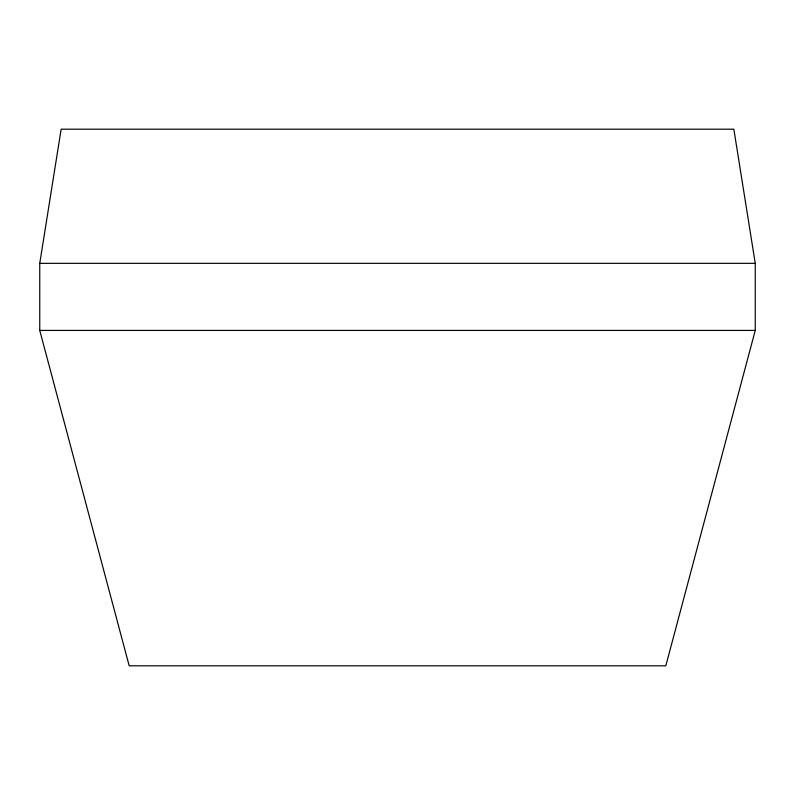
<?xml version="1.0" encoding="UTF-8"?>
<svg xmlns="http://www.w3.org/2000/svg" width="795" height="795" viewBox="0 0 795 795"><rect width="100%" height="100%" fill="white"/><g stroke="black" fill="none" stroke-linecap="round" stroke-linejoin="round"><path stroke-width="1.19" d="M39.75 263.344L61.155 129.188L733.845 129.188L755.25 263.344L755.25 330.422L665.812 665.812L129.188 665.812L39.75 330.422L39.75 263.344L755.25 263.344M39.75 330.422L755.25 330.422"/></g></svg>
